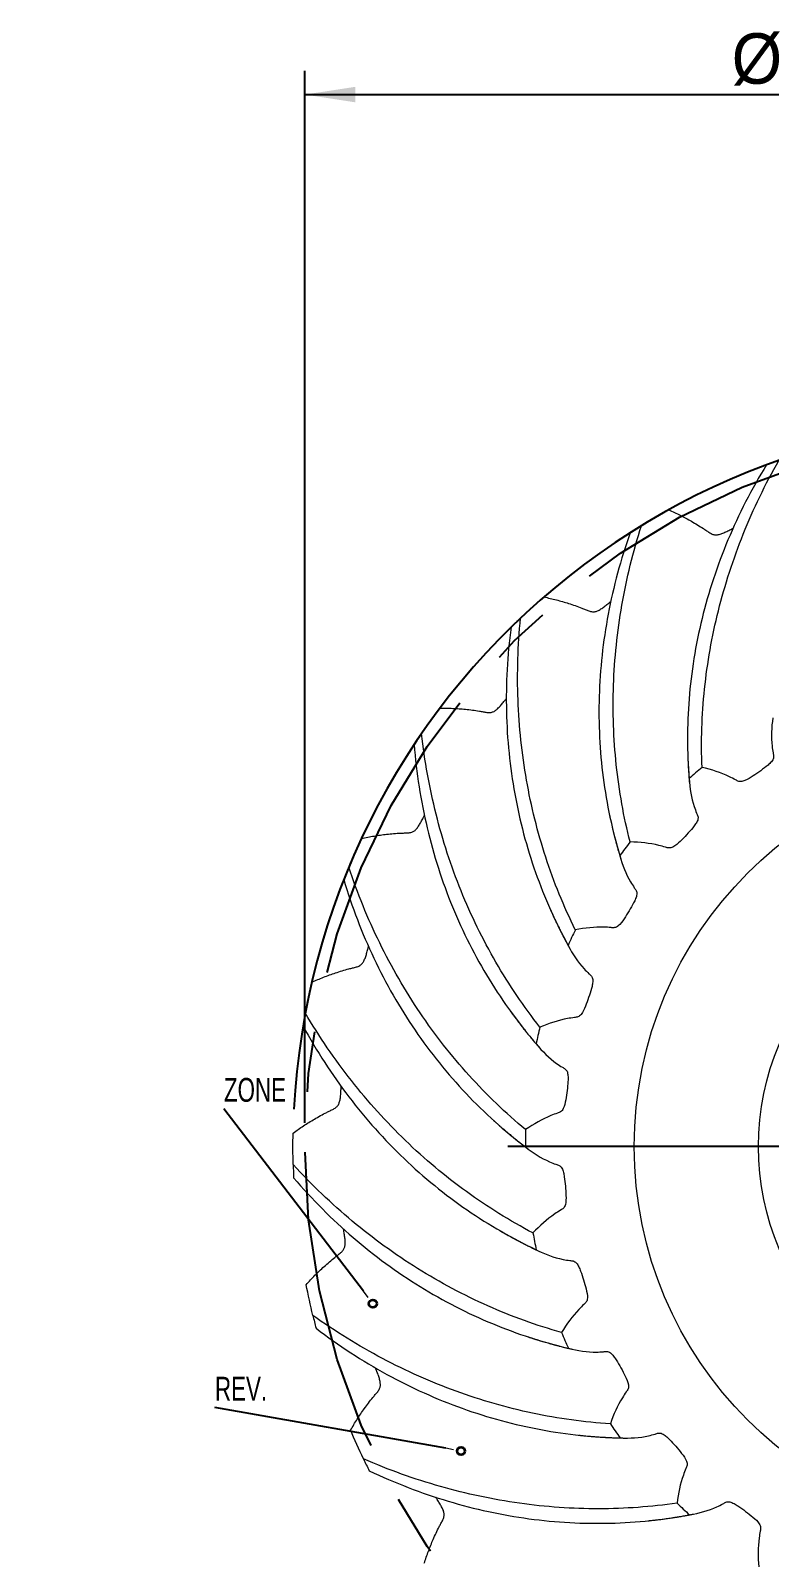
# Model space of a CAD drawing. Header units: millimetres. Extents: x -56 to 182, y 0 to 146.
# Drawn here: x 7.45 to 10.54, y 14.71 to 21.12 of the extents above; entities that cross this region are included whole.
import ezdxf

# ---------------------------------------------------------------- set-up
doc = ezdxf.new("R2010")
doc.units = ezdxf.units.MM
doc.linetypes.add('CENTERX2', pattern=[2.032, 1.27, -0.254, 0.254, -0.254])
for name, color, linetype in [('DRAWING', 7, 'Continuous'), ('FORMAT', 7, 'Continuous'), ('SLD-0', 7, 'Continuous')]:
    doc.layers.add(name, color=color, linetype=linetype)
doc.styles.add('SLDTEXTSTYLE0', font='TXT', dxfattribs={"width": 0.7})
doc.styles.add('SLDTEXTSTYLE1', font='TXT', dxfattribs={"width": 0.96})
doc.styles.add('SLDTEXTSTYLE2', font='TXT', dxfattribs={"width": 0.878824})
doc.styles.add('SLDTEXTSTYLE4', font='TXT', dxfattribs={"width": 0.883333})
doc.dimstyles.new('SLDDIMSTYLE0', dxfattribs={"dimtxt": 0.211667, "dimasz": 0.3302, "dimexe": 0, "dimexo": 0.0625, "dimgap": 0.052917, "dimtad": 1, "dimlfac": 0.5, "dimrnd": 1e-09, "dimzin": 4, "dimdsep": 46, "dimtxsty": 'SLDTEXTSTYLE0', "dimblk1": 'NONE', "dimblk2": 'NONE', "dimsah": 1, "dimcen": 0.09, "dimadec": 0, "dimazin": 1, "dimtfac": 1, "dimtdec": 3, "dimtofl": 0, "dimtmove": 0, "dimatfit": 3, "dimldrblk": 'NONE', "dimfxl": 0, "dimfrac": 2, "dimtolj": 1, "dimtzin": 12, "dimarcsym": 0})
doc.dimstyles.new('SLDDIMSTYLE1', dxfattribs={"dimtxt": 0.211667, "dimasz": 0.3302, "dimexe": 0, "dimexo": 0.0625, "dimgap": 0.052917, "dimtad": 1, "dimlfac": 0.5, "dimrnd": 1e-09, "dimzin": 4, "dimdsep": 46, "dimtxsty": 'SLDTEXTSTYLE0', "dimblk1": 'NONE', "dimblk2": 'NONE', "dimsah": 1, "dimcen": 0, "dimadec": 0, "dimazin": 1, "dimtfac": 1, "dimtdec": 3, "dimtofl": 0, "dimtmove": 0, "dimatfit": 3, "dimldrblk": 'NONE', "dimfxl": 0, "dimfrac": 2, "dimtolj": 1, "dimtzin": 12, "dimarcsym": 0})

# ---------------------------------------------------------------- blocks, each defined once
blk = doc.blocks.new('SW_NOTE_0_2')
at = {"layer": 'FORMAT', "color": 0, "insert": (0, 0.0645), "char_height": 0.05, "attachment_point": 1, "style": 'SLDTEXTSTYLE0'}
blk.add_mtext('REV.', dxfattribs=at)
blk = doc.blocks.new('SW_NOTE_0_1')
at = {"layer": 'FORMAT', "color": 0, "insert": (0, 0.0645), "char_height": 0.05, "attachment_point": 1, "style": 'SLDTEXTSTYLE0'}
blk.add_mtext('ZONE', dxfattribs=at)
blk = doc.blocks.new('SW_CENTERMARKSYMBOL_0')
at = {"layer": 'DRAWING'}
for p, q in [((0, 0.15), (0, 1.075)), ((0, 0), (0, 0.075)), ((-0.15, 0), (-1.075, 0)), ((0, 0), (-0.075, 0)), ((0, 0), (0, -0.075)), ((0, 0), (0.075, 0)), ((0.15, 0), (1.075, 0)), ((0, -0.15), (0, -1.075))]:
    blk.add_line(p, q, dxfattribs=at)
blk = doc.blocks.new('_D')
at = {"layer": 'DRAWING'}
for p, q in [((8.5966, 16.5429), (8.5966, 20.9529)), ((14.5966, 16.5429), (14.5966, 20.9529)), ((8.5966, 20.8529), (14.5966, 20.8529))]:
    blk.add_line(p, q, dxfattribs=at)
for points in [[(8.5966, 20.8529), (8.8083, 20.8203), (8.8083, 20.8854)], [(14.5966, 20.8529), (14.3849, 20.8854), (14.3849, 20.8203)]]:
    blk.add_solid(points, dxfattribs=at)
at = {"layer": 'DRAWING', "attachment_point": 1}
for s, insert, char_height, style in [('%%c', (10.3848, 21.1099), 0.21167, 'SLDTEXTSTYLE1'), ('30.00 [d Ref dia]', (10.818, 21.1099), 0.211667, 'SLDTEXTSTYLE2')]:
    blk.add_mtext(s, dxfattribs=dict(at, insert=insert, char_height=char_height, style=style))
blk = doc.blocks.new('_None')
blk = doc.blocks.new('_D_2')
at = {"layer": 'DRAWING'}
for p, q in [((11.8907, 19.4787), (11.9317, 19.9024)), ((11.9317, 19.9024), (14.4082, 19.9024))]:
    blk.add_line(p, q, dxfattribs=at)
blk.add_arc((11.5966, 16.4429), 3.05, 82.58958, 177.06806, dxfattribs=at)
blk.add_solid([(11.8907, 19.4787), (11.9435, 19.6863), (11.8787, 19.6925)], dxfattribs=at)
at = {"layer": 'DRAWING', "attachment_point": 1}
for s, insert, char_height, style in [('%%c', (11.9846, 20.1594), 0.21167, 'SLDTEXTSTYLE1'), ('31.00 [da Tip dia]', (12.4178, 20.1594), 0.211667, 'SLDTEXTSTYLE4')]:
    blk.add_mtext(s, dxfattribs=dict(at, insert=insert, char_height=char_height, style=style))

msp = doc.modelspace()

# ---------------------------------------------------------------- linework, layer by layer
at = {"layer": 'DRAWING'}
for p, q in [((8.8415, 15.8362), (8.2575, 16.6015)), ((9.1867, 15.1778), (8.2199, 15.3485))]:
    msp.add_line(p, q, dxfattribs=at)
at = {"layer": 'DRAWING', "linetype": 'CENTERX2'}
msp.add_circle((11.5966, 16.4429), 3, dxfattribs=at)
at = {"layer": 'SLD-0', "color": 7, "linetype": 'Continuous', "lineweight": 18}
for p, q in [((8.8613, 15.8103), (8.8415, 15.8362)), ((9.2188, 15.1721), (9.1867, 15.1778))]:
    msp.add_line(p, q, dxfattribs=at)
for radius in [1.6201, 1.1]:
    msp.add_circle((11.5966, 16.4429), radius, dxfattribs=at)
at = {"layer": 'SLD-0', "color": 7, "linetype": 'Continuous', "lineweight": 35}
for centre in [(8.881, 15.7845), (9.2509, 15.1665)]:
    msp.add_circle(centre, 0.0163, dxfattribs=at)
at = {"layer": 'SLD-0', "color": 7, "linetype": 'Continuous', "lineweight": 18}
for radius, start, end in [(3.05, 109.42262, 110.46427), (3.05, 121.42262, 122.46427), (3.05, 133.42262, 134.46427), (3.05, 145.42262, 146.46427), (2.0763, 130.05057, 132.03448), (2.0763, 142.05057, 144.03448), (3.05, 157.42262, 158.46427), (2.0763, 154.05057, 156.03448), (3.05, 169.42262, 170.46427), (2.0763, 166.05057, 168.03448), (2.0763, 178.05057, 180.03448), (3.05, 181.42262, 182.46427), (2.0763, 190.05057, 192.03448), (3.05, 193.42262, 194.46427), (2.0763, 202.05057, 204.03448), (2.0763, 214.05057, 216.03448), (3.05, 205.42262, 206.46427), (2.0763, 226.05057, 228.03448)]:
    msp.add_arc((11.5966, 16.4429), radius, start, end, dxfattribs=at)
for points, knots in [([(10.5303, 19.3004), (10.468, 19.1987), (10.4141, 19.0933), (10.324, 18.8779), (10.2876, 18.7673), (10.2332, 18.5446), (10.2151, 18.4319), (10.1972, 18.2073), (10.1973, 18.0957), (10.2063, 17.9851)], [0, 0, 0, 0, 0.25, 0.25, 0.5, 0.5, 0.75, 0.75, 1, 1, 1, 1]), ([(10.2605, 18.0323), (10.256, 18.1414), (10.2596, 18.251), (10.2825, 18.4705), (10.302, 18.5805), (10.3561, 18.7976), (10.3911, 18.9053), (10.4757, 19.116), (10.5253, 19.219), (10.5824, 19.3194)], [0, 0, 0, 0, 0.25, 0.25, 0.5, 0.5, 0.75, 0.75, 1, 1, 1, 1]), ([(10.1205, 19.1119), (10.1286, 19.1082), (10.145, 19.1009), (10.1691, 19.0892), (10.1928, 19.0769), (10.217, 19.0637), (10.2415, 19.0493), (10.2625, 19.036), (10.2773, 19.0261), (10.286, 19.02), (10.2925, 19.0158), (10.2992, 19.012), (10.3056, 19.0093), (10.3121, 19.0077), (10.3185, 19.0071), (10.3253, 19.0077), (10.3325, 19.0092), (10.3401, 19.0115), (10.3508, 19.0155), (10.3643, 19.0218), (10.3784, 19.029), (10.3874, 19.0336), (10.3907, 19.0353)], [0, 0, 0, 0, 0.0931668, 0.18637, 0.2796891, 0.3730499, 0.4772499, 0.5815182, 0.63915, 0.6679649, 0.6967846, 0.7224894, 0.7484303, 0.7675705, 0.7872141, 0.8063816, 0.8260466, 0.8487601, 0.8717317, 0.9186074, 0.9696106, 1, 1, 1, 1]), ([(9.9593, 17.7198), (9.9322, 17.8256), (9.9129, 17.9335), (9.8897, 18.153), (9.8858, 18.2646), (9.8937, 18.4882), (9.9054, 18.6009), (9.9444, 18.8246), (9.9715, 18.9356), (10.0065, 19.0456)], [0, 0, 0, 0, 0.25, 0.25, 0.5, 0.5, 0.75, 0.75, 1, 1, 1, 1]), ([(9.9594, 19.0163), (9.9197, 18.9038), (9.8889, 18.7896), (9.8456, 18.5601), (9.8329, 18.4443), (9.8261, 18.2152), (9.8318, 18.1012), (9.8609, 17.8778), (9.8843, 17.7687), (9.9161, 17.6624)], [0, 0, 0, 0, 0.25, 0.25, 0.5, 0.5, 0.75, 0.75, 1, 1, 1, 1]), ([(9.5978, 18.7467), (9.6066, 18.7448), (9.6241, 18.741), (9.6502, 18.7345), (9.6759, 18.7275), (9.7023, 18.7196), (9.7292, 18.7106), (9.7525, 18.702), (9.769, 18.6954), (9.7789, 18.6912), (9.7861, 18.6884), (9.7934, 18.6861), (9.8002, 18.6848), (9.8069, 18.6846), (9.8133, 18.6854), (9.8198, 18.6873), (9.8266, 18.6902), (9.8336, 18.6941), (9.8431, 18.7003), (9.8551, 18.7092), (9.8674, 18.7192), (9.8752, 18.7255), (9.8781, 18.7279)], [0, 0, 0, 0, 0.0931668, 0.18637, 0.2796891, 0.3730499, 0.4772499, 0.5815182, 0.63915, 0.6679649, 0.6967846, 0.7224894, 0.7484303, 0.7675705, 0.7872141, 0.8063816, 0.8260466, 0.8487601, 0.8717317, 0.9186074, 0.9696106, 1, 1, 1, 1]), ([(9.7296, 17.3515), (9.6811, 17.4493), (9.6398, 17.5509), (9.5715, 17.7607), (9.5445, 17.8691), (9.5057, 18.0895), (9.4937, 18.2021), (9.4853, 18.429), (9.4888, 18.5433), (9.5001, 18.6582)], [0, 0, 0, 0, 0.25, 0.25, 0.5, 0.5, 0.75, 0.75, 1, 1, 1, 1]), ([(9.4602, 18.6197), (9.4447, 18.5014), (9.4383, 18.3832), (9.4436, 18.1498), (9.4554, 18.0339), (9.4963, 17.8084), (9.5256, 17.698), (9.6005, 17.4856), (9.6461, 17.3837), (9.6993, 17.2863)], [0, 0, 0, 0, 0.25, 0.25, 0.5, 0.5, 0.75, 0.75, 1, 1, 1, 1]), ([(9.1625, 18.2808), (9.1715, 18.2807), (9.1895, 18.2807), (9.2162, 18.2798), (9.2429, 18.2783), (9.2703, 18.276), (9.2986, 18.2728), (9.3232, 18.2692), (9.3406, 18.2662), (9.3511, 18.2642), (9.3588, 18.2629), (9.3664, 18.2622), (9.3734, 18.2623), (9.38, 18.2635), (9.386, 18.2656), (9.392, 18.2689), (9.398, 18.2731), (9.404, 18.2783), (9.4121, 18.2864), (9.422, 18.2976), (9.4319, 18.3099), (9.4382, 18.3178), (9.4406, 18.3207)], [0, 0, 0, 0, 0.093167, 0.18637, 0.279689, 0.37305, 0.47725, 0.581518, 0.63915, 0.667965, 0.696785, 0.722489, 0.74843, 0.767571, 0.787214, 0.806382, 0.826047, 0.84876, 0.871732, 0.918607, 0.969611, 1, 1, 1, 1]), ([(10.5573, 18.2405), (10.5511, 18.1999), (10.5494, 18.1598), (10.5548, 18.1119), (10.5563, 18.1024), (10.5591, 18.0884), (10.5603, 18.0839), (10.5607, 18.0741), (10.5595, 18.0686), (10.5533, 18.0582), (10.549, 18.0534), (10.5397, 18.0443), (10.5348, 18.0401), (10.5197, 18.028), (10.5091, 18.0204), (10.4877, 18.0054), (10.4769, 17.9979), (10.4549, 17.9843), (10.4433, 17.9776), (10.4254, 17.9726), (10.4195, 17.9724), (10.4095, 17.975), (10.4053, 17.9775), (10.3925, 17.9847), (10.3838, 17.9892), (10.3393, 18.0103), (10.3008, 18.023), (10.2605, 18.0323)], [0, 0, 0, 0, 0.25, 0.25, 0.3125, 0.3125, 0.34375, 0.34375, 0.375, 0.375, 0.40625, 0.40625, 0.4375, 0.4375, 0.5, 0.5, 0.5625, 0.5625, 0.625, 0.625, 0.65625, 0.65625, 0.6875, 0.6875, 0.75, 0.75, 1, 1, 1, 1]), ([(9.5815, 16.9435), (9.5137, 17.029), (9.4522, 17.1198), (9.3417, 17.3109), (9.2928, 17.4113), (9.209, 17.6188), (9.1739, 17.7264), (9.1185, 17.9466), (9.0981, 18.0591), (9.0854, 18.1739)], [0, 0, 0, 0, 0.25, 0.25, 0.5, 0.5, 0.75, 0.75, 1, 1, 1, 1]), ([(10.1995, 18.1602), (10.1995, 18.1598), (10.1995, 18.1578), (10.1995, 18.154), (10.1995, 18.1484), (10.1995, 18.1445), (10.1996, 18.1423)], [0, 0, 0, 0, 0.06493, 0.342018, 0.634366, 1, 1, 1, 1]), ([(10.1996, 18.1409), (10.1996, 18.139), (10.1996, 18.1328), (10.1997, 18.1231), (10.1999, 18.112), (10.2001, 18.1015), (10.2004, 18.0904), (10.2008, 18.0788), (10.2012, 18.0675), (10.2016, 18.059), (10.2019, 18.0528), (10.2021, 18.0484), (10.2023, 18.0442), (10.2025, 18.0403), (10.2027, 18.0365), (10.2029, 18.0325), (10.2032, 18.0273), (10.2036, 18.0205), (10.2042, 18.0117), (10.2049, 18.0013), (10.2058, 17.9892), (10.2067, 17.9782), (10.2073, 17.9712), (10.2075, 17.9688)], [0, 0, 0, 0, 0.033141, 0.10644, 0.16696, 0.225486, 0.288149, 0.360214, 0.426046, 0.483956, 0.509283, 0.534922, 0.559358, 0.582212, 0.603484, 0.624796, 0.652607, 0.694108, 0.74535, 0.80632, 0.877003, 0.957382, 1, 1, 1, 1]), ([(9.0543, 18.1279), (9.0638, 18.009), (9.0821, 17.8921), (9.1358, 17.6649), (9.1714, 17.554), (9.2583, 17.3418), (9.3099, 17.24), (9.4274, 17.0478), (9.4931, 16.9576), (9.5654, 16.8734)], [0, 0, 0, 0, 0.25, 0.25, 0.5, 0.5, 0.75, 0.75, 1, 1, 1, 1]), ([(10.2063, 17.9851), (10.2087, 17.9442), (10.2154, 17.9046), (10.2306, 17.8588), (10.234, 17.8498), (10.2396, 17.8367), (10.2417, 17.8325), (10.2442, 17.823), (10.2442, 17.8175), (10.2403, 17.8059), (10.237, 17.8004), (10.2299, 17.7896), (10.2259, 17.7845), (10.2137, 17.7694), (10.2049, 17.7598), (10.1871, 17.7407), (10.1781, 17.7312), (10.1594, 17.7132), (10.1495, 17.7043), (10.133, 17.6957), (10.1272, 17.6942), (10.1169, 17.6947), (10.1122, 17.6963), (10.0983, 17.7006), (10.0889, 17.7032), (10.0409, 17.7146), (10.0006, 17.719), (9.9593, 17.7198)], [0, 0, 0, 0, 0.25, 0.25, 0.3125, 0.3125, 0.34375, 0.34375, 0.375, 0.375, 0.40625, 0.40625, 0.4375, 0.4375, 0.5, 0.5, 0.5625, 0.5625, 0.625, 0.625, 0.65625, 0.65625, 0.6875, 0.6875, 0.75, 0.75, 1, 1, 1, 1]), ([(8.8336, 17.7345), (8.8424, 17.7364), (8.86, 17.74), (8.8863, 17.7447), (8.9127, 17.7488), (8.94, 17.7522), (8.9683, 17.755), (8.9931, 17.7566), (9.0109, 17.7573), (9.0215, 17.7575), (9.0293, 17.7579), (9.0369, 17.7587), (9.0437, 17.7603), (9.0499, 17.7628), (9.0554, 17.7662), (9.0605, 17.7706), (9.0655, 17.776), (9.0703, 17.7824), (9.0766, 17.7919), (9.0839, 17.805), (9.091, 17.8191), (9.0956, 17.828), (9.0973, 17.8314)], [0, 0, 0, 0, 0.093167, 0.18637, 0.279689, 0.37305, 0.47725, 0.581518, 0.63915, 0.667965, 0.696785, 0.722489, 0.74843, 0.767571, 0.787214, 0.806382, 0.826047, 0.84876, 0.871732, 0.918607, 0.969611, 1, 1, 1, 1]), ([(9.873, 17.8322), (9.8731, 17.8318), (9.8735, 17.8298), (9.8743, 17.8261), (9.8755, 17.8207), (9.8763, 17.8168), (9.8768, 17.8147)], [0, 0, 0, 0, 0.06493, 0.342018, 0.634366, 1, 1, 1, 1]), ([(9.8771, 17.8134), (9.8775, 17.8115), (9.8788, 17.8054), (9.8809, 17.796), (9.8834, 17.7851), (9.8858, 17.7749), (9.8884, 17.7641), (9.8912, 17.7528), (9.8939, 17.7419), (9.8961, 17.7337), (9.8976, 17.7276), (9.8988, 17.7234), (9.8998, 17.7193), (9.9008, 17.7155), (9.9018, 17.7119), (9.9029, 17.708), (9.9042, 17.703), (9.9061, 17.6964), (9.9085, 17.6879), (9.9113, 17.6779), (9.9147, 17.6662), (9.9179, 17.6557), (9.9199, 17.649), (9.9206, 17.6466)], [0, 0, 0, 0, 0.033141, 0.10644, 0.16696, 0.225486, 0.288149, 0.360214, 0.426046, 0.483956, 0.509283, 0.534922, 0.559358, 0.582212, 0.603484, 0.624796, 0.652607, 0.694108, 0.74535, 0.80632, 0.877003, 0.957382, 1, 1, 1, 1]), ([(9.9161, 17.6624), (9.9269, 17.6228), (9.9417, 17.5854), (9.9661, 17.5438), (9.9712, 17.5358), (9.9795, 17.5241), (9.9824, 17.5205), (9.9868, 17.5117), (9.988, 17.5062), (9.9865, 17.4942), (9.9845, 17.488), (9.9797, 17.476), (9.9769, 17.4702), (9.9681, 17.4529), (9.9615, 17.4416), (9.9481, 17.4192), (9.9413, 17.4081), (9.9267, 17.3867), (9.9188, 17.3758), (9.9045, 17.364), (9.8992, 17.3614), (9.889, 17.3597), (9.8841, 17.3603), (9.8696, 17.3616), (9.8598, 17.3622), (9.8105, 17.3634), (9.7702, 17.3593), (9.7296, 17.3515)], [0, 0, 0, 0, 0.25, 0.25, 0.3125, 0.3125, 0.34375, 0.34375, 0.375, 0.375, 0.40625, 0.40625, 0.4375, 0.4375, 0.5, 0.5, 0.5625, 0.5625, 0.625, 0.625, 0.65625, 0.65625, 0.6875, 0.6875, 0.75, 0.75, 1, 1, 1, 1]), ([(8.7595, 17.5625), (8.7935, 17.4482), (8.8357, 17.3376), (8.9355, 17.1265), (8.9934, 17.0254), (9.1225, 16.836), (9.1941, 16.7471), (9.349, 16.5836), (9.4321, 16.509), (9.5203, 16.4417)], [0, 0, 0, 0, 0.25, 0.25, 0.5, 0.5, 0.75, 0.75, 1, 1, 1, 1]), ([(9.5215, 16.5136), (9.4374, 16.5832), (9.3583, 16.6592), (9.2106, 16.8231), (9.1418, 16.9112), (9.0167, 17.0967), (8.96, 17.1947), (8.8601, 17.3986), (8.8167, 17.5043), (8.7803, 17.6139)], [0, 0, 0, 0, 0.25, 0.25, 0.5, 0.5, 0.75, 0.75, 1, 1, 1, 1]), ([(9.6218, 17.4435), (9.622, 17.4431), (9.6228, 17.4413), (9.6244, 17.4378), (9.6266, 17.4327), (9.6282, 17.4291), (9.6292, 17.4271)], [0, 0, 0, 0, 0.06493, 0.342018, 0.634366, 1, 1, 1, 1]), ([(9.6297, 17.4259), (9.6305, 17.4241), (9.633, 17.4185), (9.6371, 17.4097), (9.6418, 17.3996), (9.6463, 17.3901), (9.6511, 17.38), (9.6561, 17.3696), (9.6611, 17.3595), (9.6649, 17.3519), (9.6677, 17.3463), (9.6696, 17.3424), (9.6715, 17.3387), (9.6733, 17.3352), (9.675, 17.3318), (9.6769, 17.3282), (9.6792, 17.3236), (9.6824, 17.3175), (9.6865, 17.3097), (9.6914, 17.3005), (9.6971, 17.2898), (9.7024, 17.2801), (9.7058, 17.274), (9.707, 17.2719)], [0, 0, 0, 0, 0.033141, 0.10644, 0.16696, 0.225486, 0.288149, 0.360214, 0.426046, 0.483956, 0.509283, 0.534922, 0.559358, 0.582212, 0.603484, 0.624796, 0.652607, 0.694108, 0.74535, 0.80632, 0.877003, 0.957382, 1, 1, 1, 1]), ([(8.6254, 17.1318), (8.6336, 17.1355), (8.6501, 17.1427), (8.6749, 17.1528), (8.6999, 17.1622), (8.7259, 17.1713), (8.753, 17.1799), (8.7769, 17.1866), (8.7941, 17.191), (8.8045, 17.1934), (8.812, 17.1954), (8.8193, 17.1978), (8.8256, 17.2008), (8.8311, 17.2045), (8.8358, 17.2089), (8.8399, 17.2143), (8.8437, 17.2206), (8.8471, 17.2279), (8.8512, 17.2385), (8.8556, 17.2528), (8.8597, 17.2681), (8.8622, 17.2778), (8.8632, 17.2814)], [0, 0, 0, 0, 0.093167, 0.18637, 0.279689, 0.37305, 0.47725, 0.581518, 0.63915, 0.667965, 0.696785, 0.722489, 0.74843, 0.767571, 0.787214, 0.806382, 0.826047, 0.84876, 0.871732, 0.918607, 0.969611, 1, 1, 1, 1]), ([(9.6993, 17.2863), (9.718, 17.2499), (9.7403, 17.2164), (9.7728, 17.1808), (9.7795, 17.174), (9.79, 17.1643), (9.7937, 17.1613), (9.7998, 17.1536), (9.802, 17.1486), (9.8031, 17.1364), (9.8024, 17.13), (9.8003, 17.1173), (9.7988, 17.111), (9.7937, 17.0922), (9.7896, 17.0799), (9.7811, 17.0552), (9.7768, 17.0428), (9.7669, 17.0188), (9.7615, 17.0066), (9.7499, 16.9921), (9.7453, 16.9884), (9.7357, 16.9847), (9.7308, 16.9842), (9.7163, 16.9825), (9.7066, 16.981), (9.6582, 16.9719), (9.6196, 16.9596), (9.5815, 16.9435)], [0, 0, 0, 0, 0.25, 0.25, 0.3125, 0.3125, 0.34375, 0.34375, 0.375, 0.375, 0.40625, 0.40625, 0.4375, 0.4375, 0.5, 0.5, 0.5625, 0.5625, 0.625, 0.625, 0.65625, 0.65625, 0.6875, 0.6875, 0.75, 0.75, 1, 1, 1, 1]), ([(9.5521, 16.0806), (9.4554, 16.1312), (9.3623, 16.1891), (9.1837, 16.3187), (9.0981, 16.3905), (8.9372, 16.546), (8.8613, 16.6301), (8.7212, 16.8087), (8.6568, 16.9032), (8.5984, 17.0028)], [0, 0, 0, 0, 0.25, 0.25, 0.5, 0.5, 0.75, 0.75, 1, 1, 1, 1]), ([(9.457, 17.011), (9.4572, 17.0107), (9.4584, 17.0091), (9.4606, 17.006), (9.4639, 17.0015), (9.4662, 16.9983), (9.4675, 16.9966)], [0, 0, 0, 0, 0.0649302, 0.3420179, 0.6343662, 1, 1, 1, 1]), ([(9.4683, 16.9955), (9.4695, 16.9939), (9.4731, 16.9889), (9.4789, 16.9812), (9.4856, 16.9723), (9.4919, 16.9639), (9.4987, 16.9551), (9.5058, 16.9459), (9.5128, 16.9371), (9.5181, 16.9304), (9.522, 16.9255), (9.5247, 16.9221), (9.5274, 16.9189), (9.5298, 16.9158), (9.5322, 16.9129), (9.5348, 16.9098), (9.538, 16.9057), (9.5424, 16.9004), (9.548, 16.8936), (9.5547, 16.8856), (9.5626, 16.8764), (9.5697, 16.868), (9.5743, 16.8627), (9.5759, 16.8609)], [0, 0, 0, 0, 0.033141, 0.10644, 0.16696, 0.225486, 0.288149, 0.360214, 0.426046, 0.483956, 0.509283, 0.534922, 0.559358, 0.582212, 0.603484, 0.624796, 0.652607, 0.694108, 0.74535, 0.80632, 0.877003, 0.957382, 1, 1, 1, 1]), ([(8.5887, 16.9482), (8.6458, 16.8434), (8.71, 16.7441), (8.8515, 16.5583), (8.9292, 16.4715), (9.0948, 16.3131), (9.1834, 16.241), (9.3689, 16.1132), (9.4656, 16.0575), (9.5659, 16.01)], [0, 0, 0, 0, 0.25, 0.25, 0.5, 0.5, 0.75, 0.75, 1, 1, 1, 1]), ([(9.5654, 16.8734), (9.5913, 16.8417), (9.62, 16.8135), (9.6592, 16.7855), (9.6673, 16.7802), (9.6795, 16.7729), (9.6837, 16.7708), (9.6913, 16.7645), (9.6945, 16.76), (9.6981, 16.7484), (9.6988, 16.742), (9.6993, 16.7291), (9.6992, 16.7226), (9.6981, 16.7032), (9.6966, 16.6902), (9.6935, 16.6643), (9.6918, 16.6514), (9.6872, 16.6259), (9.6844, 16.6128), (9.6761, 16.5961), (9.6724, 16.5916), (9.6637, 16.5859), (9.659, 16.5844), (9.6452, 16.5798), (9.636, 16.5763), (9.5905, 16.5573), (9.5554, 16.5372), (9.5215, 16.5136)], [0, 0, 0, 0, 0.25, 0.25, 0.3125, 0.3125, 0.34375, 0.34375, 0.375, 0.375, 0.40625, 0.40625, 0.4375, 0.4375, 0.5, 0.5, 0.5625, 0.5625, 0.625, 0.625, 0.65625, 0.65625, 0.6875, 0.6875, 0.75, 0.75, 1, 1, 1, 1]), ([(8.5471, 16.499), (8.5544, 16.5043), (8.569, 16.5148), (8.5912, 16.5298), (8.6136, 16.5442), (8.6372, 16.5585), (8.6619, 16.5726), (8.6839, 16.5841), (8.6998, 16.592), (8.7095, 16.5965), (8.7164, 16.6), (8.723, 16.6038), (8.7286, 16.6081), (8.7332, 16.6129), (8.7369, 16.6181), (8.7398, 16.6243), (8.7421, 16.6313), (8.744, 16.6391), (8.7458, 16.6503), (8.7471, 16.6652), (8.7479, 16.681), (8.7484, 16.691), (8.7486, 16.6948)], [0, 0, 0, 0, 0.093167, 0.18637, 0.279689, 0.37305, 0.47725, 0.581518, 0.63915, 0.667965, 0.696785, 0.722489, 0.74843, 0.767571, 0.787214, 0.806382, 0.826047, 0.84876, 0.871732, 0.918607, 0.969611, 1, 1, 1, 1]), ([(9.3856, 16.5538), (9.3859, 16.5535), (9.3874, 16.5521), (9.3902, 16.5496), (9.3944, 16.5459), (9.3973, 16.5433), (9.3989, 16.5418)], [0, 0, 0, 0, 0.06493, 0.342018, 0.634366, 1, 1, 1, 1]), ([(9.3999, 16.5409), (9.4014, 16.5396), (9.406, 16.5355), (9.4133, 16.5291), (9.4217, 16.5218), (9.4296, 16.5149), (9.4381, 16.5077), (9.4469, 16.5003), (9.4556, 16.493), (9.4622, 16.4876), (9.467, 16.4836), (9.4704, 16.4809), (9.4736, 16.4782), (9.4767, 16.4758), (9.4796, 16.4734), (9.4828, 16.4709), (9.4868, 16.4676), (9.4922, 16.4633), (9.4991, 16.4579), (9.5073, 16.4514), (9.5169, 16.444), (9.5256, 16.4373), (9.5312, 16.4331), (9.5332, 16.4316)], [0, 0, 0, 0, 0.033141, 0.10644, 0.16696, 0.225486, 0.288149, 0.360214, 0.426046, 0.483956, 0.509283, 0.534922, 0.559358, 0.582212, 0.603484, 0.624796, 0.652607, 0.694108, 0.74535, 0.80632, 0.877003, 0.957382, 1, 1, 1, 1]), ([(9.5203, 16.4417), (9.5522, 16.416), (9.5862, 16.3945), (9.6304, 16.3752), (9.6393, 16.3717), (9.6528, 16.3671), (9.6574, 16.3659), (9.666, 16.3614), (9.6702, 16.3576), (9.6761, 16.347), (9.6781, 16.3409), (9.6813, 16.3283), (9.6825, 16.322), (9.6855, 16.3028), (9.6867, 16.2898), (9.689, 16.2638), (9.6901, 16.2508), (9.6909, 16.2249), (9.6909, 16.2115), (9.6862, 16.1935), (9.6835, 16.1883), (9.6762, 16.1809), (9.672, 16.1785), (9.6594, 16.1711), (9.6512, 16.1658), (9.6106, 16.1377), (9.5804, 16.1108), (9.5521, 16.0806)], [0, 0, 0, 0, 0.25, 0.25, 0.3125, 0.3125, 0.34375, 0.34375, 0.375, 0.375, 0.40625, 0.40625, 0.4375, 0.4375, 0.5, 0.5, 0.5625, 0.5625, 0.625, 0.625, 0.65625, 0.65625, 0.6875, 0.6875, 0.75, 0.75, 1, 1, 1, 1]), ([(9.6721, 15.6634), (9.567, 15.6928), (9.4639, 15.7301), (9.2622, 15.8197), (9.1636, 15.8722), (8.9739, 15.9908), (8.8822, 16.0573), (8.708, 16.2029), (8.6253, 16.2819), (8.5475, 16.3672)], [0, 0, 0, 0, 0.25, 0.25, 0.5, 0.5, 0.75, 0.75, 1, 1, 1, 1]), ([(8.5494, 16.3118), (8.627, 16.2212), (8.7105, 16.1373), (8.8875, 15.9851), (8.9815, 15.9163), (9.1765, 15.7957), (9.2781, 15.7437), (9.4861, 15.6572), (9.5923, 15.6229), (9.7003, 15.5973)], [0, 0, 0, 0, 0.25, 0.25, 0.5, 0.5, 0.75, 0.75, 1, 1, 1, 1]), ([(8.6021, 15.8638), (8.6081, 15.8704), (8.6202, 15.8838), (8.6388, 15.9031), (8.6577, 15.9218), (8.6778, 15.9407), (8.6991, 15.9596), (8.7182, 15.9754), (8.7321, 15.9864), (8.7406, 15.9929), (8.7467, 15.9977), (8.7523, 16.0029), (8.7569, 16.0082), (8.7605, 16.0138), (8.7629, 16.0197), (8.7645, 16.0264), (8.7654, 16.0337), (8.7655, 16.0417), (8.765, 16.0531), (8.7632, 16.0679), (8.7607, 16.0835), (8.7591, 16.0934), (8.7585, 16.0971)], [0, 0, 0, 0, 0.093167, 0.18637, 0.279689, 0.37305, 0.47725, 0.581518, 0.63915, 0.667965, 0.696785, 0.722489, 0.74843, 0.767571, 0.787214, 0.806382, 0.826047, 0.84876, 0.871732, 0.918607, 0.969611, 1, 1, 1, 1]), ([(9.4109, 16.0917), (9.4112, 16.0915), (9.413, 16.0904), (9.4163, 16.0885), (9.4211, 16.0857), (9.4245, 16.0838), (9.4264, 16.0827)], [0, 0, 0, 0, 0.06493, 0.342018, 0.634366, 1, 1, 1, 1]), ([(9.4276, 16.0821), (9.4293, 16.0811), (9.4346, 16.078), (9.4431, 16.0733), (9.4528, 16.0679), (9.462, 16.0628), (9.4718, 16.0575), (9.482, 16.0521), (9.492, 16.0468), (9.4995, 16.0428), (9.5051, 16.04), (9.5089, 16.038), (9.5127, 16.0361), (9.5162, 16.0343), (9.5195, 16.0326), (9.5231, 16.0308), (9.5278, 16.0284), (9.5339, 16.0253), (9.5418, 16.0215), (9.5512, 16.0169), (9.5621, 16.0116), (9.5721, 16.0069), (9.5784, 16.0039), (9.5806, 16.0029)], [0, 0, 0, 0, 0.033141, 0.10644, 0.16696, 0.225486, 0.288149, 0.360214, 0.426046, 0.483956, 0.509283, 0.534922, 0.559358, 0.582212, 0.603484, 0.624796, 0.652607, 0.694108, 0.74535, 0.80632, 0.877003, 0.957382, 1, 1, 1, 1]), ([(9.5659, 16.01), (9.6025, 15.9916), (9.6402, 15.9776), (9.6874, 15.9679), (9.6969, 15.9663), (9.711, 15.9646), (9.7157, 15.9644), (9.7252, 15.9618), (9.73, 15.959), (9.738, 15.9498), (9.7412, 15.9442), (9.747, 15.9326), (9.7494, 15.9267), (9.7564, 15.9085), (9.7603, 15.8961), (9.768, 15.8711), (9.7717, 15.8586), (9.7779, 15.8334), (9.7807, 15.8203), (9.7798, 15.8018), (9.7783, 15.7961), (9.7727, 15.7874), (9.769, 15.7841), (9.7583, 15.7742), (9.7513, 15.7673), (9.7174, 15.7315), (9.6935, 15.6988), (9.6721, 15.6634)], [0, 0, 0, 0, 0.25, 0.25, 0.3125, 0.3125, 0.34375, 0.34375, 0.375, 0.375, 0.40625, 0.40625, 0.4375, 0.4375, 0.5, 0.5, 0.5625, 0.5625, 0.625, 0.625, 0.65625, 0.65625, 0.6875, 0.6875, 0.75, 0.75, 1, 1, 1, 1]), ([(9.8763, 15.2803), (9.7673, 15.2872), (9.6587, 15.3023), (9.4428, 15.348), (9.3354, 15.3788), (9.1252, 15.4554), (9.0217, 15.5014), (8.821, 15.6076), (8.7237, 15.6677), (8.6299, 15.7349)], [0, 0, 0, 0, 0.25, 0.25, 0.5, 0.5, 0.75, 0.75, 1, 1, 1, 1]), ([(8.6433, 15.6811), (8.738, 15.6086), (8.8371, 15.544), (9.0419, 15.4318), (9.1482, 15.3841), (9.364, 15.3067), (9.4742, 15.2769), (9.6956, 15.2356), (9.8066, 15.2241), (9.9175, 15.2215)], [0, 0, 0, 0, 0.25, 0.25, 0.5, 0.5, 0.75, 0.75, 1, 1, 1, 1]), ([(9.5317, 15.6449), (9.532, 15.6448), (9.534, 15.6441), (9.5376, 15.643), (9.5429, 15.6412), (9.5466, 15.64), (9.5487, 15.6394)], [0, 0, 0, 0, 0.06493, 0.342018, 0.634366, 1, 1, 1, 1]), ([(9.55, 15.639), (9.5518, 15.6384), (9.5577, 15.6365), (9.567, 15.6336), (9.5776, 15.6304), (9.5877, 15.6273), (9.5984, 15.6242), (9.6095, 15.621), (9.6203, 15.6179), (9.6285, 15.6156), (9.6346, 15.6139), (9.6388, 15.6128), (9.6428, 15.6117), (9.6466, 15.6107), (9.6502, 15.6097), (9.6541, 15.6087), (9.6592, 15.6074), (9.6658, 15.6056), (9.6744, 15.6034), (9.6845, 15.6009), (9.6962, 15.598), (9.707, 15.5955), (9.7138, 15.5939), (9.7162, 15.5933)], [0, 0, 0, 0, 0.033141, 0.10644, 0.16696, 0.225486, 0.288149, 0.360214, 0.426046, 0.483956, 0.509283, 0.534922, 0.559358, 0.582212, 0.603484, 0.624796, 0.652607, 0.694108, 0.74535, 0.80632, 0.877003, 0.957382, 1, 1, 1, 1]), ([(9.7003, 15.5973), (9.7399, 15.5868), (9.7797, 15.581), (9.8279, 15.5813), (9.8375, 15.5817), (9.8517, 15.5831), (9.8563, 15.5838), (9.8661, 15.5832), (9.8714, 15.5815), (9.8812, 15.5742), (9.8855, 15.5694), (9.8935, 15.5592), (9.8972, 15.5539), (9.9077, 15.5376), (9.9141, 15.5262), (9.9268, 15.5034), (9.9331, 15.492), (9.9443, 15.4686), (9.9498, 15.4564), (9.9528, 15.438), (9.9525, 15.4322), (9.9488, 15.4225), (9.9459, 15.4185), (9.9375, 15.4066), (9.9321, 15.3984), (9.9064, 15.3563), (9.8898, 15.3194), (9.8763, 15.2803)], [0, 0, 0, 0, 0.25, 0.25, 0.3125, 0.3125, 0.34375, 0.34375, 0.375, 0.375, 0.40625, 0.40625, 0.4375, 0.4375, 0.5, 0.5, 0.5625, 0.5625, 0.625, 0.625, 0.65625, 0.65625, 0.6875, 0.6875, 0.75, 0.75, 1, 1, 1, 1]), ([(8.7879, 15.2539), (8.7925, 15.2616), (8.8015, 15.2772), (8.8157, 15.2999), (8.8303, 15.3222), (8.846, 15.3448), (8.8629, 15.3677), (8.8783, 15.3872), (8.8896, 15.4008), (8.8966, 15.4089), (8.9016, 15.4149), (8.906, 15.4211), (8.9094, 15.4272), (8.9117, 15.4336), (8.9128, 15.4398), (8.913, 15.4466), (8.9123, 15.454), (8.9108, 15.4618), (8.9079, 15.4728), (8.9031, 15.487), (8.8974, 15.5017), (8.8938, 15.5111), (8.8924, 15.5146)], [0, 0, 0, 0, 0.0931668, 0.18637, 0.2796891, 0.3730499, 0.4772499, 0.5815182, 0.63915, 0.6679649, 0.6967846, 0.7224894, 0.7484303, 0.7675705, 0.7872141, 0.8063816, 0.8260466, 0.8487601, 0.8717317, 0.9186074, 0.9696106, 1, 1, 1, 1]), ([(9.7427, 15.233), (9.7431, 15.233), (9.7451, 15.2327), (9.7489, 15.2323), (9.7544, 15.2318), (9.7584, 15.2314), (9.7605, 15.2312)], [0, 0, 0, 0, 0.06493, 0.342018, 0.634366, 1, 1, 1, 1]), ([(9.7619, 15.231), (9.7638, 15.2308), (9.7699, 15.2302), (9.7796, 15.2293), (9.7907, 15.2283), (9.8011, 15.2275), (9.8123, 15.2266), (9.8238, 15.2258), (9.835, 15.225), (9.8436, 15.2245), (9.8498, 15.2241), (9.8541, 15.2239), (9.8583, 15.2236), (9.8623, 15.2234), (9.866, 15.2232), (9.87, 15.223), (9.8752, 15.2228), (9.8821, 15.2225), (9.8909, 15.2221), (9.9013, 15.2218), (9.9134, 15.2214), (9.9245, 15.2211), (9.9315, 15.221), (9.9339, 15.2209)], [0, 0, 0, 0, 0.033141, 0.10644, 0.16696, 0.225486, 0.288149, 0.360214, 0.426046, 0.483956, 0.509283, 0.534922, 0.559358, 0.582212, 0.603484, 0.624796, 0.652607, 0.694108, 0.74535, 0.80632, 0.877003, 0.957382, 1, 1, 1, 1]), ([(9.9175, 15.2215), (9.9585, 15.2195), (9.9986, 15.222), (10.0457, 15.2324), (10.055, 15.2348), (10.0686, 15.2391), (10.073, 15.2408), (10.0827, 15.2422), (10.0882, 15.2416), (10.0993, 15.2365), (10.1045, 15.2327), (10.1144, 15.2244), (10.1191, 15.22), (10.1328, 15.2062), (10.1415, 15.1965), (10.1586, 15.1768), (10.1671, 15.1669), (10.183, 15.1464), (10.1909, 15.1356), (10.1977, 15.1183), (10.1986, 15.1124), (10.197, 15.1022), (10.195, 15.0977), (10.1892, 15.0843), (10.1856, 15.0752), (10.1693, 15.0287), (10.1607, 14.9891), (10.1556, 14.9481)], [0, 0, 0, 0, 0.25, 0.25, 0.3125, 0.3125, 0.34375, 0.34375, 0.375, 0.375, 0.40625, 0.40625, 0.4375, 0.4375, 0.5, 0.5, 0.5625, 0.5625, 0.625, 0.625, 0.65625, 0.65625, 0.6875, 0.6875, 0.75, 0.75, 1, 1, 1, 1]), ([(10.1556, 14.9481), (10.0476, 14.9322), (9.9382, 14.9243), (9.7175, 14.9241), (9.6061, 14.932), (9.3845, 14.9631), (9.2737, 14.9866), (9.0553, 15.0487), (8.9477, 15.0873), (8.8419, 15.1336)], [0, 0, 0, 0, 0.25, 0.25, 0.5, 0.5, 0.75, 0.75, 1, 1, 1, 1]), ([(8.8662, 15.0837), (8.9739, 15.0325), (9.0843, 14.9899), (9.308, 14.9228), (9.4218, 14.8981), (9.649, 14.8674), (9.763, 14.8611), (9.9882, 14.8668), (10.0991, 14.8786), (10.2082, 14.8991)], [0, 0, 0, 0, 0.25, 0.25, 0.5, 0.5, 0.75, 0.75, 1, 1, 1, 1]), ([(9.0965, 14.6959), (9.0993, 14.7044), (9.105, 14.7215), (9.1141, 14.7467), (9.1238, 14.7715), (9.1344, 14.7969), (9.1462, 14.8228), (9.1572, 14.8451), (9.1654, 14.8608), (9.1706, 14.8702), (9.1742, 14.877), (9.1772, 14.8841), (9.1792, 14.8907), (9.1802, 14.8974), (9.18, 14.9038), (9.1788, 14.9105), (9.1766, 14.9175), (9.1735, 14.9249), (9.1683, 14.935), (9.1607, 14.9479), (9.152, 14.9611), (9.1466, 14.9695), (9.1445, 14.9727)], [0, 0, 0, 0, 0.093167, 0.18637, 0.279689, 0.37305, 0.47725, 0.581518, 0.63915, 0.667965, 0.696785, 0.722489, 0.74843, 0.767571, 0.787214, 0.806382, 0.826047, 0.84876, 0.871732, 0.918607, 0.969611, 1, 1, 1, 1]), ([(10.2082, 14.8991), (10.2487, 14.9057), (10.2874, 14.9165), (10.3313, 14.9364), (10.3398, 14.9407), (10.3523, 14.9477), (10.3562, 14.9502), (10.3654, 14.9537), (10.371, 14.9542), (10.3828, 14.9515), (10.3887, 14.9489), (10.4002, 14.9429), (10.4057, 14.9395), (10.4219, 14.9289), (10.4324, 14.9212), (10.4533, 14.9055), (10.4637, 14.8976), (10.4835, 14.8808), (10.4934, 14.8719), (10.5037, 14.8563), (10.5057, 14.8508), (10.5063, 14.8405), (10.5053, 14.8357), (10.5024, 14.8214), (10.5008, 14.8117), (10.4945, 14.7628), (10.4943, 14.7223), (10.4979, 14.6811)], [0, 0, 0, 0, 0.25, 0.25, 0.3125, 0.3125, 0.34375, 0.34375, 0.375, 0.375, 0.40625, 0.40625, 0.4375, 0.4375, 0.5, 0.5, 0.5625, 0.5625, 0.625, 0.625, 0.65625, 0.65625, 0.6875, 0.6875, 0.75, 0.75, 1, 1, 1, 1]), ([(10.0348, 14.874), (10.0352, 14.874), (10.0372, 14.8743), (10.041, 14.8746), (10.0465, 14.8752), (10.0504, 14.8757), (10.0526, 14.8759)], [0, 0, 0, 0, 0.0649302, 0.3420179, 0.6343662, 1, 1, 1, 1]), ([(10.0539, 14.8761), (10.0559, 14.8763), (10.062, 14.8769), (10.0716, 14.8781), (10.0827, 14.8794), (10.0931, 14.8807), (10.1041, 14.8822), (10.1156, 14.8838), (10.1267, 14.8854), (10.1352, 14.8866), (10.1414, 14.8876), (10.1457, 14.8882), (10.1498, 14.8889), (10.1537, 14.8895), (10.1574, 14.8901), (10.1614, 14.8907), (10.1665, 14.8916), (10.1733, 14.8927), (10.182, 14.8942), (10.1923, 14.896), (10.2042, 14.8981), (10.215, 14.9001), (10.2219, 14.9015), (10.2243, 14.902)], [0, 0, 0, 0, 0.033141, 0.10644, 0.16696, 0.225486, 0.288149, 0.360214, 0.426046, 0.483956, 0.509283, 0.534922, 0.559358, 0.582212, 0.603484, 0.624796, 0.652607, 0.694108, 0.74535, 0.80632, 0.877003, 0.957382, 1, 1, 1, 1])]:
    msp.add_open_spline(points, degree=3, knots=knots, dxfattribs=at)
for points in [[(10.0065, 19.0456), (10.0444, 19.0688), (10.0823, 19.0908), (10.1205, 19.1119)], [(9.5001, 18.6582), (9.5323, 18.6887), (9.5649, 18.7181), (9.5978, 18.7467)], [(9.0854, 18.1739), (9.1105, 18.2104), (9.1363, 18.246), (9.1625, 18.2808)], [(8.7803, 17.6139), (8.7974, 17.6549), (8.8151, 17.6951), (8.8336, 17.7345)], [(8.5984, 17.0028), (8.6066, 17.0464), (8.6156, 17.0894), (8.6254, 17.1318)], [(8.5475, 16.3672), (8.5464, 16.4116), (8.5463, 16.4555), (8.5471, 16.499)], [(8.6299, 15.7349), (8.6196, 15.7781), (8.6104, 15.821), (8.6021, 15.8638)], [(8.8419, 15.1336), (8.8229, 15.1737), (8.8049, 15.2138), (8.7879, 15.2539)]]:
    msp.add_open_spline(points, degree=3, dxfattribs=at)

# ---------------------------------------------------------------- block references
at = {"color": 7, "linetype": 'Continuous', "xscale": 2, "yscale": 2, "zscale": 2}
for name, p in [('SW_CENTERMARKSYMBOL_0', (11.5966, 16.4429)), ('SW_NOTE_0_1', (8.2575, 16.6015)), ('SW_NOTE_0_2', (8.2199, 15.3485))]:
    msp.add_blockref(name, p, dxfattribs=at)

# ---------------------------------------------------------------- dimensions: what is measured, and where the dimension line sits
at = {"layer": 'DRAWING'}
dim = msp.add_linear_dim(base=(8.5966, 20.8529), p1=(14.5966, 16.4429), p2=(8.5966, 16.4429), text='%%c<> [d Ref dia]', dimstyle='SLDDIMSTYLE0', dxfattribs=at)
dim.commit()
dim.dimension.update_dxf_attribs({"geometry": '_D', "text_midpoint": (11.5966, 20.8529), "dimtype": 160})
dim = msp.add_radius_dim(center=(11.5966, 16.4429), mpoint=(0, 0), text='%%c<> [da Tip dia]', dimstyle='SLDDIMSTYLE1', dxfattribs=at)
dim.commit()
dim.dimension.update_dxf_attribs({"geometry": '_D_2', "text_midpoint": (13.2493, 20.0747), "dimtype": 164})

doc.saveas('drawing.dxf')
